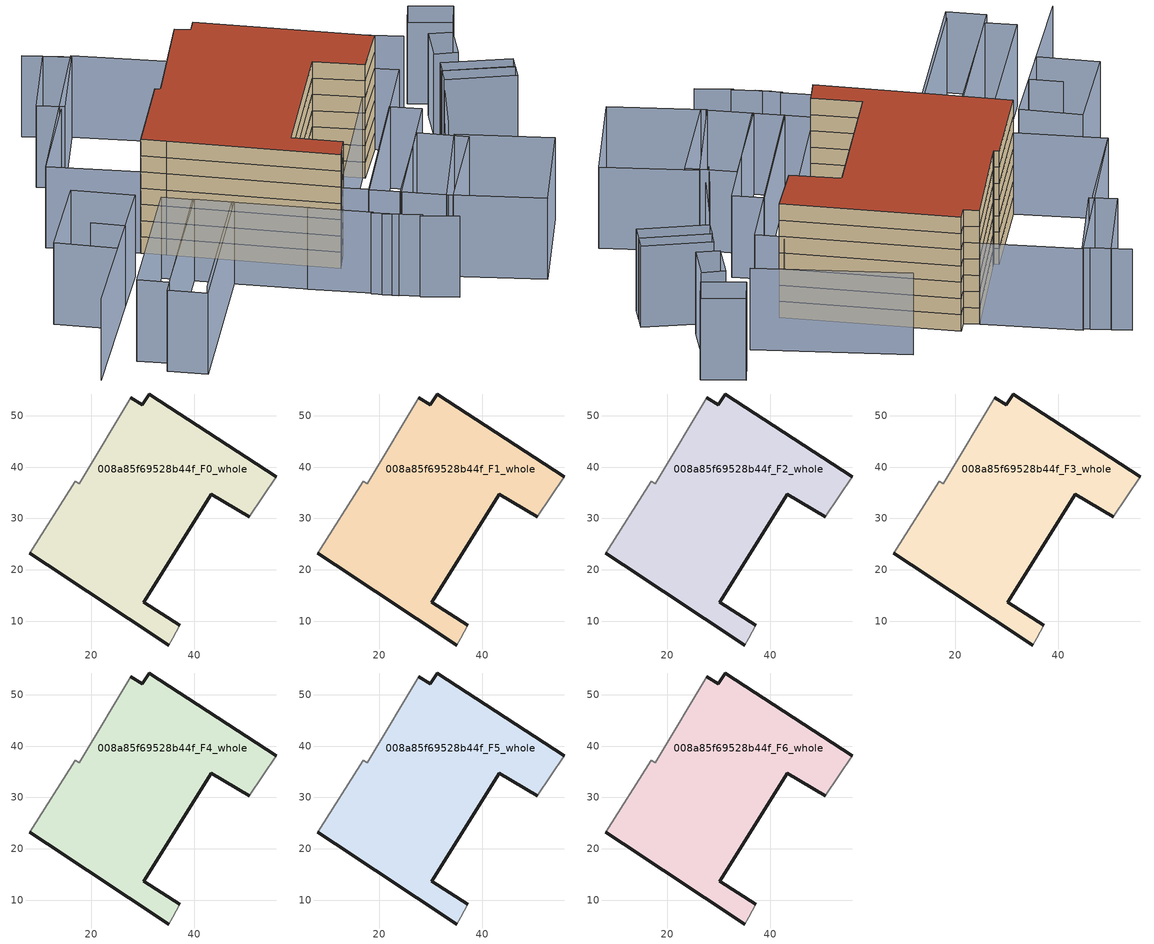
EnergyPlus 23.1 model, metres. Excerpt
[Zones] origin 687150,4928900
008a85f69528b44f_F0_whole
 floor ground (EU_floor_Construction): 56.02,38.13 50.69,30.3 43.36,34.7 30.13,13.66 37.23,9.14 35.83,6.68 35.07,5.34 11.38,20.98 7.94,23.25 16.82,37.25 17.57,36.75 18.19,37.75 27.64,53.49 29.93,52.19 31.25,54.25 z0
 wall outside (EU_wall_Construction): 7.94,23.25 11.38,20.98 35.07,5.34 / 37.23,9.14 30.13,13.66 43.36,34.7 50.69,30.3 / 56.02,38.13 31.25,54.25 29.93,52.19 27.64,53.49 z0:3
 wall adiabatic (EU_wall_Construction): 27.64,53.49 18.19,37.75 17.57,36.75 16.82,37.25 7.94,23.25 / 35.07,5.34 35.83,6.68 37.23,9.14 / 50.69,30.3 56.02,38.13 z0:3
008a85f69528b44f_F1_whole
 floor to 008a85f69528b44f_F0_whole (EU_floor_Construction): 56.02,38.13 50.69,30.3 43.36,34.7 30.13,13.66 37.23,9.14 35.83,6.68 35.07,5.34 11.38,20.98 7.94,23.25 16.82,37.25 17.57,36.75 18.19,37.75 27.64,53.49 29.93,52.19 31.25,54.25 z3
 wall outside (EU_wall_Construction): 7.94,23.25 11.38,20.98 35.07,5.34 / 37.23,9.14 30.13,13.66 43.36,34.7 50.69,30.3 / 56.02,38.13 31.25,54.25 29.93,52.19 27.64,53.49 z3:6
 wall adiabatic (EU_wall_Construction): 27.64,53.49 18.19,37.75 17.57,36.75 16.82,37.25 7.94,23.25 / 35.07,5.34 35.83,6.68 37.23,9.14 / 50.69,30.3 56.02,38.13 z3:6
008a85f69528b44f_F2_whole
 floor to 008a85f69528b44f_F1_whole (EU_floor_Construction): 56.02,38.13 50.69,30.3 43.36,34.7 30.13,13.66 37.23,9.14 35.83,6.68 35.07,5.34 11.38,20.98 7.94,23.25 16.82,37.25 17.57,36.75 18.19,37.75 27.64,53.49 29.93,52.19 31.25,54.25 z6
 wall outside (EU_wall_Construction): 7.94,23.25 11.38,20.98 35.07,5.34 / 37.23,9.14 30.13,13.66 43.36,34.7 50.69,30.3 / 56.02,38.13 31.25,54.25 29.93,52.19 27.64,53.49 z6:9
 wall adiabatic (EU_wall_Construction): 27.64,53.49 18.19,37.75 17.57,36.75 16.82,37.25 7.94,23.25 / 35.07,5.34 35.83,6.68 37.23,9.14 / 50.69,30.3 56.02,38.13 z6:9
008a85f69528b44f_F3_whole
 floor to 008a85f69528b44f_F2_whole (EU_floor_Construction): 56.02,38.13 50.69,30.3 43.36,34.7 30.13,13.66 37.23,9.14 35.83,6.68 35.07,5.34 11.38,20.98 7.94,23.25 16.82,37.25 17.57,36.75 18.19,37.75 27.64,53.49 29.93,52.19 31.25,54.25 z9
 wall outside (EU_wall_Construction): 7.94,23.25 11.38,20.98 35.07,5.34 / 37.23,9.14 30.13,13.66 43.36,34.7 50.69,30.3 / 56.02,38.13 31.25,54.25 29.93,52.19 27.64,53.49 z9:12
 wall adiabatic (EU_wall_Construction): 27.64,53.49 18.19,37.75 17.57,36.75 16.82,37.25 7.94,23.25 / 35.07,5.34 35.83,6.68 37.23,9.14 / 50.69,30.3 56.02,38.13 z9:12
008a85f69528b44f_F4_whole
 floor to 008a85f69528b44f_F3_whole (EU_floor_Construction): 56.02,38.13 50.69,30.3 43.36,34.7 30.13,13.66 37.23,9.14 35.83,6.68 35.07,5.34 11.38,20.98 7.94,23.25 16.82,37.25 17.57,36.75 18.19,37.75 27.64,53.49 29.93,52.19 31.25,54.25 z12
 wall outside (EU_wall_Construction): 7.94,23.25 11.38,20.98 35.07,5.34 / 37.23,9.14 30.13,13.66 43.36,34.7 50.69,30.3 / 56.02,38.13 31.25,54.25 29.93,52.19 27.64,53.49 z12:15
 wall adiabatic (EU_wall_Construction): 27.64,53.49 18.19,37.75 17.57,36.75 16.82,37.25 7.94,23.25 / 35.07,5.34 35.83,6.68 37.23,9.14 / 50.69,30.3 56.02,38.13 z12:15
008a85f69528b44f_F5_whole
 floor to 008a85f69528b44f_F4_whole (EU_floor_Construction): 56.02,38.13 50.69,30.3 43.36,34.7 30.13,13.66 37.23,9.14 35.83,6.68 35.07,5.34 11.38,20.98 7.94,23.25 16.82,37.25 17.57,36.75 18.19,37.75 27.64,53.49 29.93,52.19 31.25,54.25 z15
 wall outside (EU_wall_Construction): 7.94,23.25 11.38,20.98 35.07,5.34 / 37.23,9.14 30.13,13.66 43.36,34.7 50.69,30.3 / 56.02,38.13 31.25,54.25 29.93,52.19 27.64,53.49 z15:18
 wall adiabatic (EU_wall_Construction): 27.64,53.49 18.19,37.75 17.57,36.75 16.82,37.25 7.94,23.25 / 35.07,5.34 35.83,6.68 37.23,9.14 / 50.69,30.3 56.02,38.13 z15:18
008a85f69528b44f_F6_whole
 floor to 008a85f69528b44f_F5_whole (EU_floor_Construction): 56.02,38.13 50.69,30.3 43.36,34.7 30.13,13.66 37.23,9.14 35.83,6.68 35.07,5.34 11.38,20.98 7.94,23.25 16.82,37.25 17.57,36.75 18.19,37.75 27.64,53.49 29.93,52.19 31.25,54.25 z18
 wall outside (EU_wall_Construction): 7.94,23.25 11.38,20.98 35.07,5.34 / 37.23,9.14 30.13,13.66 43.36,34.7 50.69,30.3 / 56.02,38.13 31.25,54.25 29.93,52.19 27.64,53.49 z18:21
 wall adiabatic (EU_wall_Construction): 27.64,53.49 18.19,37.75 17.57,36.75 16.82,37.25 7.94,23.25 / 35.07,5.34 35.83,6.68 37.23,9.14 / 50.69,30.3 56.02,38.13 z18:21
 roof outside (EU_roof_Construction): 37.23,9.14 30.13,13.66 43.36,34.7 50.69,30.3 56.02,38.13 31.25,54.25 29.93,52.19 27.64,53.49 18.19,37.75 17.57,36.75 16.82,37.25 7.94,23.25 11.38,20.98 35.07,5.34 35.83,6.68 z21
shading: 37.61,-5.1 43.35,-8.17 / 42.84,-8.2 48.5,-11.02 / 36.12,-4.08 39.89,-6.4 / 27.47,1.53 36.47,-4.11 / 2.27,-14.87 17.15,8.24 / 17.15,8.24 27.8,1.38 / 56.96,12.96 59.4,18.68 / 59.49,17.46 63.17,26.85 / -6.18,11.6 -1.52,8.49 / -1.52,8.49 -14.84,-11.47 / 4.77,47.04 -5.05,31.38 / 64.53,45.64 41.4,57.96 / 12.19,62.21 6.19,65.44 / -4.1,-13.32 11.83,11.69 / 11.83,11.69 17.47,8.1 / 17.47,8.1 1.54,-16.91 / 1.54,-16.91 -4.1,-13.32 / 63.8,-11.54 49.47,-3.87 / 49.47,-3.87 58.73,13.43 / 58.73,13.43 73.06,5.76 / 73.06,5.76 63.8,-11.54 / 7.57,14.46 12.04,11.56 / 12.04,11.56 -2.71,-11.13 / -2.71,-11.13 -7.17,-8.23 / -7.17,-8.23 7.57,14.46 / 43.18,0.13 53.42,16.33 / 53.42,16.33 60.65,11.76 / 60.65,11.76 50.41,-4.44 / 50.41,-4.44 43.18,0.13 / 57.47,23.09 43.37,0.05 / 43.37,0.05 38.85,2.82 / 38.85,2.82 52.95,25.85 / 52.95,25.85 57.47,23.09 / 3.96,16.69 -5.61,2.37 / -5.61,2.37 -14.32,8.19 / -14.32,8.19 -4.75,22.51 / -4.75,22.51 3.96,16.69 / 59.37,36.07 38.97,2.86 / 38.97,2.86 34.91,5.35 / 34.91,5.35 55.31,38.57 / 55.31,38.57 59.37,36.07 / 75.87,26.56 64.57,30.13 / 64.57,30.13 65.46,32.94 / 65.46,32.94 76.76,29.37 / 76.76,29.37 75.87,26.56 / 76.71,29.35 65.48,32.94 / 65.48,32.94 66.26,35.37 / 66.26,35.37 77.49,31.78 / 77.49,31.78 76.71,29.35 / 72.26,43.57 70.35,37.28 / 70.35,37.28 66.51,38.44 / 66.51,38.44 68.42,44.73 / 68.42,44.73 72.26,43.57 / 27.64,53.49 9.08,22.57 / 9.08,22.57 -5.21,31.15 / -5.21,31.15 13.35,62.07 / 13.35,62.07 27.64,53.49 / 69.15,54.32 75.86,51.18 / 75.86,51.18 73.58,46.31 / 73.58,46.31 66.88,49.45 / 66.88,49.45 69.15,54.32 / 9.18,63.83 13.3,61.61 / 13.3,61.61 5.67,47.44 / 5.67,47.44 1.55,49.66 / 1.55,49.66 9.18,63.83 z0:15
[Building]
EU S2 Campaign: North Axis=0; Terrain=City; Solar Distribution=FullExterior
[Site:Location]
Bologna: Latitude=44.5; Longitude=11.25; Time Zone=1; Elevation=37
[SizingPeriod:WeatherFileDays]
AnnualSizingPeriod: Begin Month=1; Begin Day of Month=1; End Month=12; End Day of Month=31; Day of Week for Start Day=Monday; Use Weather File Daylight Saving Period=No; Use Weather File Rain and Snow Indicators=No
[MATERIAL]
EU_InternalMass_Material: Roughness=MediumRough; Thickness=0.1; Conductivity=1; Density=1800; Specific Heat=900; Thermal Absorptance=0.9; Solar Absorptance=0.7; Visible Absorptance=0.7
[MATERIAL:NOMASS] Roughness=MediumRough; Thermal Absorptance=0.9; Solar Absorptance=0.7; Visible Absorptance=0.7
Name | Thermal Resistance
EU_wall_NoMass | 0.890213
EU_roof_NoMass | 0.636128
EU_floor_NoMass | 0.79516
[CONSTRUCTION]
EU_wall_Construction: EU_wall_NoMass
EU_roof_Construction: EU_roof_NoMass
EU_floor_Construction: EU_floor_NoMass
EU_InternalMass_Construction: EU_InternalMass_Material
[ZONE] Type=1; Multiplier=1; Ceiling Height=autocalculate; Volume=3068.72; Floor Area=autocalculate; Part of Total Floor Area=Yes
008a85f69528b44f_F0_whole; 008a85f69528b44f_F1_whole; 008a85f69528b44f_F2_whole; 008a85f69528b44f_F3_whole; 008a85f69528b44f_F4_whole; 008a85f69528b44f_F5_whole; 008a85f69528b44f_F6_whole
[INTERNALMASS] Construction=EU_InternalMass_Construction; Surface Area=1022.91
Name | Zone or ZoneList
008a85f69528b44f_F0_whole_EU_InternalMass | 008a85f69528b44f_F0_whole
008a85f69528b44f_F1_whole_EU_InternalMass | 008a85f69528b44f_F1_whole
008a85f69528b44f_F2_whole_EU_InternalMass | 008a85f69528b44f_F2_whole
008a85f69528b44f_F3_whole_EU_InternalMass | 008a85f69528b44f_F3_whole
008a85f69528b44f_F4_whole_EU_InternalMass | 008a85f69528b44f_F4_whole
008a85f69528b44f_F5_whole_EU_InternalMass | 008a85f69528b44f_F5_whole
008a85f69528b44f_F6_whole_EU_InternalMass | 008a85f69528b44f_F6_whole
[OTHEREQUIPMENT] Fuel Type=Electricity; Design Level Calculation Method=Watts/Area; Power per Zone Floor Area=1; Fraction Latent=0; Fraction Radiant=0; Fraction Lost=0; Carbon Dioxide Generation Rate=0; EndUse Subcategory=EU_Step8_InternalGains
Name | Zone or ZoneList or Space or SpaceList | Schedule
EU_Step8_InternalGain_008a85f69528b44f_F0_whole_f000 | 008a85f69528b44f_F0_whole | EU_Step8_GainSchedule_008a85f69528b44f_F0_whole_f000
EU_Step8_InternalGain_008a85f69528b44f_F1_whole_f000 | 008a85f69528b44f_F1_whole | EU_Step8_GainSchedule_008a85f69528b44f_F1_whole_f000
EU_Step8_InternalGain_008a85f69528b44f_F2_whole_f000 | 008a85f69528b44f_F2_whole | EU_Step8_GainSchedule_008a85f69528b44f_F2_whole_f000
EU_Step8_InternalGain_008a85f69528b44f_F3_whole_f000 | 008a85f69528b44f_F3_whole | EU_Step8_GainSchedule_008a85f69528b44f_F3_whole_f000
EU_Step8_InternalGain_008a85f69528b44f_F4_whole_f000 | 008a85f69528b44f_F4_whole | EU_Step8_GainSchedule_008a85f69528b44f_F4_whole_f000
EU_Step8_InternalGain_008a85f69528b44f_F5_whole_f000 | 008a85f69528b44f_F5_whole | EU_Step8_GainSchedule_008a85f69528b44f_F5_whole_f000
EU_Step8_InternalGain_008a85f69528b44f_F6_whole_f000 | 008a85f69528b44f_F6_whole | EU_Step8_GainSchedule_008a85f69528b44f_F6_whole_f000
[ZONEVENTILATION:DESIGNFLOWRATE] Schedule=EU_AlwaysOn; Design Flow Rate Calculation Method=AirChanges/Hour; Air Changes per Hour=0.718634; Ventilation Type=Natural; Fan Pressure Rise=0; Fan Total Efficiency=1; Constant Term Coefficient=1; Temperature Term Coefficient=0; Velocity Term Coefficient=0; Velocity Squared Term Coefficient=0; Minimum Indoor Temperature=-100; Maximum Indoor Temperature=100; Delta Temperature=-100; Minimum Outdoor Temperature=-100; Maximum Outdoor Temperature=100; Maximum Wind Speed=40
Name | Zone or ZoneList or Space or SpaceList
EU_ConstantAir_008a85f69528b44f_F0_whole | 008a85f69528b44f_F0_whole
EU_ConstantAir_008a85f69528b44f_F1_whole | 008a85f69528b44f_F1_whole
EU_ConstantAir_008a85f69528b44f_F2_whole | 008a85f69528b44f_F2_whole
EU_ConstantAir_008a85f69528b44f_F3_whole | 008a85f69528b44f_F3_whole
EU_ConstantAir_008a85f69528b44f_F4_whole | 008a85f69528b44f_F4_whole
EU_ConstantAir_008a85f69528b44f_F5_whole | 008a85f69528b44f_F5_whole
EU_ConstantAir_008a85f69528b44f_F6_whole | 008a85f69528b44f_F6_whole
[HVACTEMPLATE:THERMOSTAT] Constant Heating Setpoint=20; Constant Cooling Setpoint=50
EU_HeatOnly_008a85f69528b44f_F0_whole; EU_HeatOnly_008a85f69528b44f_F1_whole; EU_HeatOnly_008a85f69528b44f_F2_whole; EU_HeatOnly_008a85f69528b44f_F3_whole; EU_HeatOnly_008a85f69528b44f_F4_whole; EU_HeatOnly_008a85f69528b44f_F5_whole; EU_HeatOnly_008a85f69528b44f_F6_whole
[HVACTEMPLATE:ZONE:IDEALLOADSAIRSYSTEM] System Availability Schedule=EU_AlwaysOn; Maximum Heating Supply Air Temperature=50; Minimum Cooling Supply Air Temperature=13; Maximum Heating Supply Air Humidity Ratio=0.0156; Minimum Cooling Supply Air Humidity Ratio=0.0077; Heating Limit=NoLimit; Cooling Limit=NoLimit; Heating Availability Schedule=EU_AlwaysOn; Cooling Availability Schedule=EU_CoolingOff; Dehumidification Control Type=ConstantSensibleHeatRatio; Cooling Sensible Heat Ratio=0.7; Dehumidification Setpoint=60; Humidification Control Type=None; Humidification Setpoint=30; Outdoor Air Method=None; Outdoor Air Flow Rate per Person=0.00944; Outdoor Air Flow Rate per Zone Floor Area=0; Outdoor Air Flow Rate per Zone=0; Demand Controlled Ventilation Type=None; Outdoor Air Economizer Type=NoEconomizer; Heat Recovery Type=None; Sensible Heat Recovery Effectiveness=0.7; Latent Heat Recovery Effectiveness=0.65
Name | Template Thermostat
008a85f69528b44f_F0_whole | EU_HeatOnly_008a85f69528b44f_F0_whole
008a85f69528b44f_F1_whole | EU_HeatOnly_008a85f69528b44f_F1_whole
008a85f69528b44f_F2_whole | EU_HeatOnly_008a85f69528b44f_F2_whole
008a85f69528b44f_F3_whole | EU_HeatOnly_008a85f69528b44f_F3_whole
008a85f69528b44f_F4_whole | EU_HeatOnly_008a85f69528b44f_F4_whole
008a85f69528b44f_F5_whole | EU_HeatOnly_008a85f69528b44f_F5_whole
008a85f69528b44f_F6_whole | EU_HeatOnly_008a85f69528b44f_F6_whole
[SIZING:ZONE] Zone Cooling Design Supply Air Temperature Input Method=SupplyAirTemperature; Zone Cooling Design Supply Air Temperature=13; Zone Heating Design Supply Air Temperature Input Method=SupplyAirTemperature; Zone Heating Design Supply Air Temperature=50; Zone Cooling Design Supply Air Humidity Ratio=0.008; Zone Heating Design Supply Air Humidity Ratio=0.008; Cooling Design Air Flow Method=DesignDay; Cooling Design Air Flow Rate=0; Cooling Minimum Air Flow per Zone Floor Area=0.000762; Cooling Minimum Air Flow=0; Cooling Minimum Air Flow Fraction=0.2; Heating Design Air Flow Method=DesignDay; Heating Design Air Flow Rate=0; Heating Maximum Air Flow per Zone Floor Area=0.002032; Heating Maximum Air Flow=0.141576; Heating Maximum Air Flow Fraction=0.3; Account for Dedicated Outdoor Air System=No; Dedicated Outdoor Air System Control Strategy=NeutralSupplyAir; Dedicated Outdoor Air Low Setpoint Temperature for Design=autosize; Dedicated Outdoor Air High Setpoint Temperature for Design=autosize; Zone Load Sizing Method=Sensible Load Only No Latent Load; Zone Latent Cooling Design Supply Air Humidity Ratio Input Method=HumidityRatioDifference; Zone Cooling Design Supply Air Humidity Ratio Difference=0.005; Zone Latent Heating Design Supply Air Humidity Ratio Input Method=HumidityRatioDifference; Zone Humidification Design Supply Air Humidity Ratio Difference=0.005
008a85f69528b44f_F0_whole; 008a85f69528b44f_F1_whole; 008a85f69528b44f_F2_whole; 008a85f69528b44f_F3_whole; 008a85f69528b44f_F4_whole; 008a85f69528b44f_F5_whole; 008a85f69528b44f_F6_whole
[SCHEDULE:CONSTANT]
Name | Hourly Value
EU_AlwaysOn | 1
EU_CoolingOff | 0
[SCHEDULE:FILE] Column Number=1; Rows to Skip at Top=0; Number of Hours of Data=8760; Column Separator=Comma; Interpolate to Timestep=No; Minutes per Item=60; Adjust Schedule for Daylight Savings=Yes
Name | File
EU_Step8_GainSchedule_008a85f69528b44f_F0_whole_f000 | ../../schedules/008a85f69528b44f/008a85f69528b44f_F0_whole_f000_gain.csv
EU_Step8_GainSchedule_008a85f69528b44f_F1_whole_f000 | ../../schedules/008a85f69528b44f/008a85f69528b44f_F1_whole_f000_gain.csv
EU_Step8_GainSchedule_008a85f69528b44f_F2_whole_f000 | ../../schedules/008a85f69528b44f/008a85f69528b44f_F2_whole_f000_gain.csv
EU_Step8_GainSchedule_008a85f69528b44f_F3_whole_f000 | ../../schedules/008a85f69528b44f/008a85f69528b44f_F3_whole_f000_gain.csv
EU_Step8_GainSchedule_008a85f69528b44f_F4_whole_f000 | ../../schedules/008a85f69528b44f/008a85f69528b44f_F4_whole_f000_gain.csv
EU_Step8_GainSchedule_008a85f69528b44f_F5_whole_f000 | ../../schedules/008a85f69528b44f/008a85f69528b44f_F5_whole_f000_gain.csv
EU_Step8_GainSchedule_008a85f69528b44f_F6_whole_f000 | ../../schedules/008a85f69528b44f/008a85f69528b44f_F6_whole_f000_gain.csv
